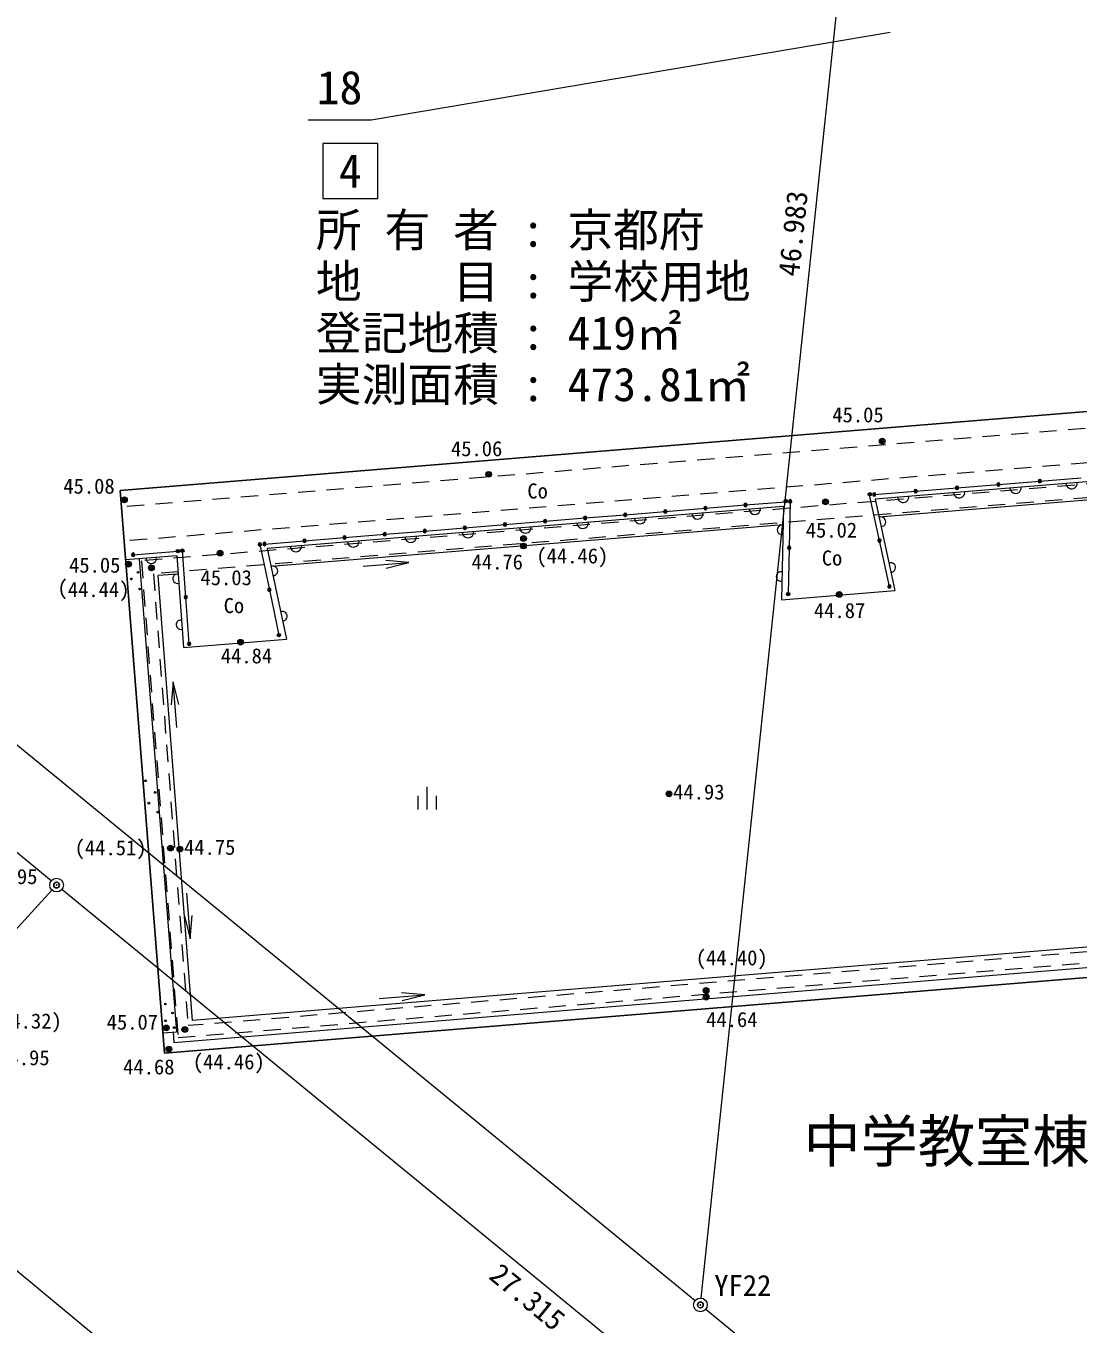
# Model space of a CAD drawing. Units: millimetres, scale not verified. Extents: x -29071210 to -28860960, y -117775216 to -117329466.
# Drawn here: x -28965522 to -28942542, y -117496275 to -117467914 of the extents above; entities that cross this region are included whole.
import ezdxf
from ezdxf.enums import TextEntityAlignment as Align

# ---------------------------------------------------------------- set-up
doc = ezdxf.new("R2010")
doc.units = ezdxf.units.MM
doc.header["$LTSCALE"] = 250
doc.header["$PDMODE"] = 32
doc.header["$PDSIZE"] = 125
doc.linetypes.add('USER4', pattern=[2.5, 1.5, -1])
for name, color, linetype, lineweight in [('S-SUV', 7, 'Continuous', 13), ('S-SUV-HTXT', 7, 'Continuous', 13), ('S-SUV-ROW', 7, 'Continuous', 15), ('S-SUV-SRVR', 3, 'Continuous', 13), ('S-SUV-STR', 1, 'Continuous', 25)]:
    doc.layers.add(name, color=color, linetype=linetype, lineweight=lineweight)
doc.layers.add('S-SUV-BMK', color=7, linetype='Continuous')
doc.styles.add('ＭＳ ゴシック', font='')
doc.styles.get('ＭＳ ゴシック').set_extended_font_data('MS Gothic')

# ---------------------------------------------------------------- blocks, each defined once
blk = doc.blocks.new('ﾌﾟﾛｯﾄﾏｰｸ-03_1')
at = {"color": 3, "linetype": 'Continuous', "lineweight": 25}
blk.add_circle((0, 0), 0.5, dxfattribs=at)
at = {"color": 3}
blk.add_point((0, 0), dxfattribs=at)
blk = doc.blocks.new('荒地')
at = {"color": 7, "linetype": 'Continuous', "lineweight": 13}
for p, q in [((-1, 0.25), (-1, -1.25)), ((0, -1.25), (0, 1.25)), ((1, 0.25), (1, -1.25))]:
    blk.add_line(p, q, dxfattribs=at)
blk = doc.blocks.new('open_arrow')
at = {"color": 0, "linetype": 'Continuous', "lineweight": -2}
blk.add_lwpolyline([(7.5, 1.25), (0, 0), (7.5, -1.25)], dxfattribs=at)
blk = doc.blocks.new('ﾌﾟﾛｯﾄﾏｰｸ-03')
at = {"color": 7, "linetype": 'Continuous', "lineweight": 15}
blk.add_circle((0, 0), 0.5, dxfattribs=at)
at = {"color": 7}
blk.add_point((0, 0), dxfattribs=at)

msp = doc.modelspace()

# ---------------------------------------------------------------- linework, layer by layer
at = {"layer": 'S-SUV', "linetype": 'USER4'}
for p, q in [((-28928681, -117475595), (-28963437.9, -117478421.8)), ((-28928615, -117476342.2), (-28963378.7, -117479169.5)), ((-28928909.5, -117476832.6), (-28963001.3, -117479601.5)), ((-28929182.1, -117477155.7), (-28962739.1, -117479881.2)), ((-28963001.3, -117479601.5), (-28962200.2, -117490012.7)), ((-28962739.1, -117479881.2), (-28961979.4, -117489753.8)), ((-28962200.2, -117490012.7), (-28927656.9, -117487179.1)), ((-28928014.7, -117486967.6), (-28961979.4, -117489753.8))]:
    msp.add_line(p, q, dxfattribs=at)
at = {"layer": 'S-SUV'}
for p, q in [((-28928578.5, -117476755.5), (-28946974.4, -117478249.7)), ((-28929277.4, -117477213.6), (-28946889.3, -117478644.1)), ((-28943376.4, -117477857.1), (-28942472.2, -117477783.7)), ((-28946993.3, -117478150.9), (-28946089.1, -117478077.4)), ((-28946089.1, -117478077.4), (-28945184.9, -117478004)), ((-28945184.9, -117478004), (-28944280.7, -117477930.5)), ((-28944280.7, -117477930.5), (-28943376.4, -117477857.1)), ((-28950680.7, -117478450.4), (-28949805, -117478379.2)), ((-28949805, -117478379.2), (-28948929.3, -117478308.1)), ((-28948829.6, -117478300), (-28948851.3, -117479313)), ((-28946877.5, -117479158.5), (-28947093, -117478159)), ((-28946974.4, -117478249.7), (-28946542.9, -117480250.8)), ((-28948975.9, -117478412.2), (-28960251, -117479328)), ((-28954183.4, -117478734.8), (-28953307.7, -117478663.7)), ((-28953307.7, -117478663.7), (-28952432, -117478592.6)), ((-28952432, -117478592.6), (-28951556.3, -117478521.5)), ((-28951556.3, -117478521.5), (-28950680.7, -117478450.4)), ((-28948975.9, -117478412.2), (-28949019.5, -117480451.9)), ((-28948984.5, -117478814.2), (-28960168.2, -117479722.6)), ((-28957686.1, -117479019.3), (-28956810.4, -117478948.2)), ((-28956810.4, -117478948.2), (-28955934.7, -117478877.1)), ((-28955934.7, -117478877.1), (-28955059, -117478806)), ((-28955059, -117478806), (-28954183.4, -117478734.8)), ((-28960412.8, -117479240.8), (-28960204.9, -117480231.4)), ((-28960313.1, -117479232.7), (-28959437.4, -117479161.6)), ((-28959437.4, -117479161.6), (-28958561.8, -117479090.5)), ((-28958561.8, -117479090.5), (-28957686.1, -117479019.3)), ((-28946662, -117480158), (-28946877.5, -117479158.5)), ((-28962226.8, -117479488.5), (-28963346.2, -117479579.4)), ((-28963181.1, -117479465.7), (-28962205.5, -117479386.4)), ((-28962226.8, -117479488.5), (-28962080, -117481495)), ((-28962031.4, -117480395.2), (-28962105.8, -117479378.3)), ((-28960251, -117479328), (-28959834.5, -117481312.6)), ((-28948851.3, -117479313), (-28948873, -117480326)), ((-28963047, -117479555.1), (-28962233.2, -117489892.8)), ((-28958155.4, -117479714.3), (-28957158.6, -117479633.4)), ((-28962197.6, -117479887.4), (-28962635.5, -117479923)), ((-28961887.4, -117489645.9), (-28962635.5, -117479923)), ((-28960204.9, -117480231.4), (-28959997, -117481222)), ((-28949019.5, -117480451.9), (-28946542.9, -117480250.8)), ((-28961957, -117481412), (-28962031.4, -117480395.2)), ((-28962080, -117481495), (-28959834.5, -117481312.6)), ((-28962229.5, -117483240.1), (-28962306.2, -117482243.1)), ((-28962012.9, -117486859.6), (-28961936.2, -117487856.6)), ((-28927978.4, -117486864.3), (-28961887.4, -117489645.9)), ((-28962292.2, -117490120.6), (-28927939.7, -117487302.6)), ((-28957808.7, -117489164.1), (-28956812, -117489082.4)), ((-28962528, -117489915.5), (-28962233.2, -117489892.8)), ((-28962309.2, -117489898.6), (-28962292.2, -117490120.6))]:
    msp.add_line(p, q, dxfattribs=at)
for centre, radius in [((-28947090, -117478145), 37.5), ((-28948926.3, -117478294.1), 37.5), ((-28948926.3, -117478294.1), 25), ((-28948926.3, -117478294.1), 12.5), ((-28947090, -117478145), 25), ((-28947090, -117478145), 12.5), ((-28962205.5, -117479386.4), 37.5), ((-28962205.5, -117479386.4), 25), ((-28962205.5, -117479386.4), 12.5), ((-28962105.8, -117479378.3), 37.5), ((-28962105.8, -117479378.3), 25), ((-28962105.8, -117479378.3), 12.5), ((-28963264.8, -117479637.2), 18.8), ((-28963219.6, -117479994), 18.8), ((-28963075.8, -117479850.2), 18.8), ((-28963038.5, -117480215.1), 18.8), ((-28948873, -117480326), 37.5), ((-28948873, -117480326), 25), ((-28948873, -117480326), 12.5), ((-28959997, -117481222), 37.5), ((-28959997, -117481222), 25), ((-28959997, -117481222), 12.5), ((-28962910.6, -117484404.2), 18.8), ((-28962697.6, -117484659.8), 18.8), ((-28962836.1, -117484894.2), 18.8), ((-28962639, -117485091.2), 18.8), ((-28962476.5, -117489283), 18.8), ((-28962319.4, -117489480.1), 18.8), ((-28962473.9, -117489647.8), 18.8), ((-28962284.8, -117489797), 18.8)]:
    msp.add_circle(centre, radius, dxfattribs=at)
for centre, radius, start, end in [((-28943376.4, -117477857.1), 37.5, 0, 180), ((-28943376.4, -117477857.1), 25, 0, 180), ((-28946993.3, -117478150.9), 37.5, 0, 180), ((-28946089.1, -117478077.4), 37.5, 0, 180), ((-28946089.1, -117478077.4), 37.5, 180, 0), ((-28946089.1, -117478077.4), 25, 0, 180), ((-28946089.1, -117478077.4), 25, 180, 0), ((-28946089.1, -117478077.4), 12.5, 0, 180), ((-28946089.1, -117478077.4), 12.5, 180, 0), ((-28945134.6, -117478102.2), 123.1, 183.73925, 5.54764), ((-28945184.9, -117478004), 37.5, 0, 180), ((-28945184.9, -117478004), 37.5, 180, 0), ((-28945184.9, -117478004), 25, 0, 180), ((-28945184.9, -117478004), 25, 180, 0), ((-28945184.9, -117478004), 12.5, 0, 180), ((-28945184.9, -117478004), 12.5, 180, 0), ((-28944280.7, -117477930.5), 37.5, 0, 180), ((-28944280.7, -117477930.5), 37.5, 180, 0), ((-28944280.7, -117477930.5), 25, 0, 180), ((-28944280.7, -117477930.5), 25, 180, 0), ((-28944280.7, -117477930.5), 12.5, 0, 180), ((-28944280.7, -117477930.5), 12.5, 180, 0), ((-28943908.2, -117478002.6), 123.1, 183.73925, 5.54764), ((-28943376.4, -117477857.1), 37.5, 180, 0), ((-28943376.4, -117477857.1), 25, 180, 0), ((-28943376.4, -117477857.1), 12.5, 0, 180), ((-28943376.4, -117477857.1), 12.5, 180, 0), ((-28942681.8, -117477903), 123.1, 183.73925, 5.54764), ((-28949805, -117478379.2), 37.5, 0, 180), ((-28949805, -117478379.2), 37.5, 180, 0), ((-28949805, -117478379.2), 25, 0, 180), ((-28949805, -117478379.2), 25, 180, 0), ((-28949805, -117478379.2), 12.5, 0, 180), ((-28949805, -117478379.2), 12.5, 180, 0), ((-28948829.6, -117478300), 37.5, 0, 180), ((-28948829.6, -117478300), 37.5, 180, 0), ((-28948829.6, -117478300), 25, 0, 180), ((-28948829.6, -117478300), 25, 180, 0), ((-28948829.6, -117478300), 12.5, 0, 180), ((-28948829.6, -117478300), 12.5, 180, 0), ((-28946993.3, -117478150.9), 37.5, 180, 0), ((-28946993.3, -117478150.9), 25, 0, 180), ((-28946993.3, -117478150.9), 25, 180, 0), ((-28946993.3, -117478150.9), 12.5, 0, 180), ((-28946993.3, -117478150.9), 12.5, 180, 0), ((-28946361, -117478201.8), 123.1, 183.73925, 5.54764), ((-28953307.7, -117478663.7), 37.5, 0, 180), ((-28953307.7, -117478663.7), 37.5, 180, 0), ((-28953307.7, -117478663.7), 25, 0, 180), ((-28953307.7, -117478663.7), 25, 180, 0), ((-28953307.7, -117478663.7), 12.5, 0, 180), ((-28953307.7, -117478663.7), 12.5, 180, 0), ((-28952432, -117478592.6), 37.5, 0, 180), ((-28952432, -117478592.6), 37.5, 180, 0), ((-28952432, -117478592.6), 25, 0, 180), ((-28952432, -117478592.6), 25, 180, 0), ((-28952432, -117478592.6), 12.5, 0, 180), ((-28952432, -117478592.6), 12.5, 180, 0), ((-28952107.9, -117478665.9), 125.7, 184.95962, 4.32727), ((-28951556.3, -117478521.5), 37.5, 0, 180), ((-28951556.3, -117478521.5), 37.5, 180, 0), ((-28951556.3, -117478521.5), 25, 0, 180), ((-28951556.3, -117478521.5), 25, 180, 0), ((-28951556.3, -117478521.5), 12.5, 0, 180), ((-28951556.3, -117478521.5), 12.5, 180, 0), ((-28950855.1, -117478564.2), 125.7, 184.95962, 4.32727), ((-28950680.7, -117478450.4), 37.5, 0, 180), ((-28950680.7, -117478450.4), 37.5, 180, 0), ((-28950680.7, -117478450.4), 25, 0, 180), ((-28950680.7, -117478450.4), 25, 180, 0), ((-28950680.7, -117478450.4), 12.5, 0, 180), ((-28950680.7, -117478450.4), 12.5, 180, 0), ((-28949602.3, -117478462.4), 125.7, 184.95962, 4.32727), ((-28946846.4, -117478745.6), 104.4, 270.79081, 113.54263), ((-28956810.4, -117478948.2), 37.5, 0, 180), ((-28956810.4, -117478948.2), 37.5, 180, 0), ((-28956810.4, -117478948.2), 25, 0, 180), ((-28956810.4, -117478948.2), 25, 180, 0), ((-28956810.4, -117478948.2), 12.5, 0, 180), ((-28956810.4, -117478948.2), 12.5, 180, 0), ((-28955866.3, -117478971.2), 125.7, 184.95962, 4.32727), ((-28955934.7, -117478877.1), 37.5, 0, 180), ((-28955934.7, -117478877.1), 37.5, 180, 0), ((-28955934.7, -117478877.1), 25, 0, 180), ((-28955934.7, -117478877.1), 25, 180, 0), ((-28955934.7, -117478877.1), 12.5, 0, 180), ((-28955934.7, -117478877.1), 12.5, 180, 0), ((-28955059, -117478806), 37.5, 0, 180), ((-28955059, -117478806), 37.5, 180, 0), ((-28955059, -117478806), 25, 0, 180), ((-28955059, -117478806), 25, 180, 0), ((-28955059, -117478806), 12.5, 0, 180), ((-28955059, -117478806), 12.5, 180, 0), ((-28954613.5, -117478869.4), 125.7, 184.95962, 4.32727), ((-28954183.4, -117478734.8), 37.5, 0, 180), ((-28954183.4, -117478734.8), 37.5, 180, 0), ((-28954183.4, -117478734.8), 25, 0, 180), ((-28954183.4, -117478734.8), 25, 180, 0), ((-28954183.4, -117478734.8), 12.5, 0, 180), ((-28954183.4, -117478734.8), 12.5, 180, 0), ((-28953360.7, -117478767.7), 125.7, 184.95962, 4.32727), ((-28949007.7, -117478921.7), 104.1, 77.20785, 280.3403), ((-28960412.8, -117479240.8), 37.5, 0, 180), ((-28960412.8, -117479240.8), 37.5, 180, 0), ((-28960412.8, -117479240.8), 25, 0, 180), ((-28960412.8, -117479240.8), 25, 180, 0), ((-28960412.8, -117479240.8), 12.5, 0, 180), ((-28960412.8, -117479240.8), 12.5, 180, 0), ((-28960313.1, -117479232.7), 37.5, 0, 180), ((-28960313.1, -117479232.7), 37.5, 180, 0), ((-28960313.1, -117479232.7), 25, 0, 180), ((-28960313.1, -117479232.7), 25, 180, 0), ((-28960313.1, -117479232.7), 12.5, 0, 180), ((-28960313.1, -117479232.7), 12.5, 180, 0), ((-28959437.4, -117479161.6), 37.5, 0, 180), ((-28959437.4, -117479161.6), 37.5, 180, 0), ((-28959437.4, -117479161.6), 25, 0, 180), ((-28959437.4, -117479161.6), 25, 180, 0), ((-28959437.4, -117479161.6), 12.5, 0, 180), ((-28959437.4, -117479161.6), 12.5, 180, 0), ((-28958561.8, -117479090.5), 37.5, 0, 180), ((-28958561.8, -117479090.5), 37.5, 180, 0), ((-28958561.8, -117479090.5), 25, 0, 180), ((-28958561.8, -117479090.5), 25, 180, 0), ((-28958561.8, -117479090.5), 12.5, 0, 180), ((-28958561.8, -117479090.5), 12.5, 180, 0), ((-28958371.9, -117479174.7), 125.7, 184.95962, 4.32727), ((-28957686.1, -117479019.3), 37.5, 0, 180), ((-28957686.1, -117479019.3), 37.5, 180, 0), ((-28957686.1, -117479019.3), 25, 0, 180), ((-28957686.1, -117479019.3), 25, 180, 0), ((-28957686.1, -117479019.3), 12.5, 0, 180), ((-28957686.1, -117479019.3), 12.5, 180, 0), ((-28957119.1, -117479072.9), 125.7, 184.95962, 4.32727), ((-28946877.5, -117479158.5), 37.5, 0, 180), ((-28946877.5, -117479158.5), 37.5, 180, 0), ((-28946877.5, -117479158.5), 25, 0, 180), ((-28946877.5, -117479158.5), 25, 180, 0), ((-28946877.5, -117479158.5), 12.5, 0, 180), ((-28946877.5, -117479158.5), 12.5, 180, 0), ((-28963181.1, -117479465.7), 37.5, 0, 180), ((-28963181.1, -117479465.7), 37.5, 180, 0), ((-28963181.1, -117479465.7), 25, 0, 180), ((-28963181.1, -117479465.7), 25, 180, 0), ((-28963181.1, -117479465.7), 12.5, 0, 180), ((-28963181.1, -117479465.7), 12.5, 180, 0), ((-28962785.6, -117479545.9), 113, 178.52197, 10.76493), ((-28959624.7, -117479276.4), 125.7, 184.95962, 4.32727), ((-28948851.3, -117479313), 37.5, 0, 180), ((-28948851.3, -117479313), 37.5, 180, 0), ((-28948851.3, -117479313), 25, 0, 180), ((-28948851.3, -117479313), 25, 180, 0), ((-28948851.3, -117479313), 12.5, 0, 180), ((-28948851.3, -117479313), 12.5, 180, 0), ((-28960126, -117479819.8), 103.6, 269.94598, 113.7584), ((-28946630.7, -117479746.2), 104.4, 270.79081, 113.54263), ((-28962212.1, -117479991.7), 103, 81.83596, 286.53388), ((-28949029.5, -117479941.6), 104.1, 77.20785, 280.3403), ((-28962031.4, -117480395.2), 37.5, 0, 180), ((-28962031.4, -117480395.2), 25, 0, 180), ((-28962031.4, -117480395.2), 12.5, 0, 180), ((-28960204.9, -117480231.4), 37.5, 0, 180), ((-28960204.9, -117480231.4), 37.5, 180, 0), ((-28960204.9, -117480231.4), 25, 0, 180), ((-28960204.9, -117480231.4), 25, 180, 0), ((-28960204.9, -117480231.4), 12.5, 0, 180), ((-28960204.9, -117480231.4), 12.5, 180, 0), ((-28946662, -117480158), 37.5, 0, 180), ((-28946662, -117480158), 37.5, 180, 0), ((-28946662, -117480158), 25, 0, 180), ((-28946662, -117480158), 25, 180, 0), ((-28946662, -117480158), 12.5, 0, 180), ((-28946662, -117480158), 12.5, 180, 0), ((-28962031.4, -117480395.2), 37.5, 180, 0), ((-28962031.4, -117480395.2), 25, 180, 0), ((-28962031.4, -117480395.2), 12.5, 180, 0), ((-28962138.7, -117480995), 103, 81.83596, 286.53388), ((-28959917.7, -117480812.1), 103.6, 269.94598, 113.7584), ((-28961957, -117481412), 37.5, 0, 180), ((-28961957, -117481412), 37.5, 180, 0), ((-28961957, -117481412), 25, 0, 180), ((-28961957, -117481412), 25, 180, 0), ((-28961957, -117481412), 12.5, 0, 180), ((-28961957, -117481412), 12.5, 180, 0)]:
    msp.add_arc(centre, radius, start, end, dxfattribs=at)
at = {"layer": 'S-SUV-HTXT', "lineweight": 15}
msp.add_lwpolyline([(-28946647.4, -117468056.1), (-28957983.3, -117469969.2), (-28959358.3, -117469969.2)], dxfattribs=at)
msp.add_lwpolyline([(-28957838.6, -117470481.5), (-28959038.6, -117470481.5), (-28959038.6, -117471681.5), (-28957838.6, -117471681.5)], close=True, dxfattribs=at)
at = {"layer": 'S-SUV-ROW'}
for p, q in [((-28950773.9, -117495708.1), (-28945890, -117449279.8)), ((-29002810, -117453218.1), (-28950905.6, -117495762.2)), ((-28964968.8, -117486589.9), (-29003589.7, -117454933.6)), ((-28969516.6, -117491779.9), (-28964954.1, -117486795.7)), ((-28943843.4, -117503905.8), (-28964736.8, -117486780.1)), ((-28963033.3, -117497343.1), (-28969502.3, -117491986.2)), ((-28950673.5, -117495952.4), (-28942659, -117502521.6))]:
    msp.add_line(p, q, dxfattribs=at)
at = {"layer": 'S-SUV-STR'}
for p, q in [((-28917218, -117474278), (-28963466, -117478066.2)), ((-28962493, -117490358), (-28963466, -117478066.2)), ((-28962493, -117490358), (-28916204, -117486561))]:
    msp.add_line(p, q, dxfattribs=at)

# ---------------------------------------------------------------- block references
at = {"layer": 'S-SUV', "xscale": 66.7, "yscale": 66.7}
for p, rotation in [((-28957158.6, -117479633.4), 184.6), ((-28962306.2, -117482243.1), 274.4), ((-28961936.2, -117487856.6), 94.4), ((-28956812, -117489082.4), 184.7)]:
    msp.add_blockref('open_arrow', p, dxfattribs=dict(at, rotation=rotation))
at = {"layer": 'S-SUV', "xscale": 200, "yscale": 200}
msp.add_blockref('荒地', (-28956760.8, -117484784.3), dxfattribs=at)
at = {"layer": 'S-SUV-BMK', "xscale": 300, "yscale": 300}
for p in [(-28964852.8, -117486685), (-28950789.6, -117495857.3)]:
    msp.add_blockref('ﾌﾟﾛｯﾄﾏｰｸ-03', p, dxfattribs=at)
at = {"layer": 'S-SUV-SRVR', "xscale": 75, "yscale": 75}
for p in [(-28946818, -117476983), (-28955415, -117477710), (-28963371, -117478267), (-28948057, -117478310), (-28954656, -117479276), (-28954653.3, -117479109.2), (-28961282, -117479430), (-28963282.1, -117479672.5), (-28962781.1, -117479753.7), (-28947757, -117480334), (-28960834.7, -117481379.5), (-28951476, -117484693), (-28962365.7, -117485876.2), (-28962160, -117485901), (-28950666.6, -117488986.7), (-28950665, -117489135.3), (-28962455.2, -117489804.3), (-28962051.4, -117489838.9), (-28962399.3, -117490270.3)]:
    msp.add_blockref('ﾌﾟﾛｯﾄﾏｰｸ-03_1', p, dxfattribs=at)

# ---------------------------------------------------------------- texts
at = {"layer": 'S-SUV-BMK', "style": 'ＭＳ ゴシック'}
msp.add_text('YF22', height=458.2, dxfattribs=at).set_placement((-28950487.1, -117495201), align=Align.TOP_LEFT)
at = {"layer": 'S-SUV-HTXT', "style": 'ＭＳ ゴシック'}
for s, p in [('18', (-28959170.8, -117469844.2)), ('所 有 者 : 京都府', (-28959188.6, -117472956.5)), ('地\u3000\u3000目 : 学校用地', (-28959188.6, -117474081.5)), ('登記地積 : 419㎡', (-28959188.6, -117475206.5)), ('実測面積 : 473.81㎡', (-28959188.6, -117476331.5))]:
    msp.add_text(s, height=733.1, dxfattribs=at).set_placement(p, align=Align.BOTTOM_LEFT)
for s, height, p in [('4', 733.1, (-28958438.6, -117471081.5)), ('Co', 329.9, (-28954346, -117478072.6)), ('Co', 329.9, (-28947914, -117479538)), ('Co', 329.9, (-28960979.9, -117480577.3)), ('中学教室棟', 916.4, (-28945415.7, -117492279.9))]:
    msp.add_text(s, height=height, dxfattribs=at).set_placement(p, align=Align.MIDDLE_CENTER)
for s, rotation, p in [('46.983', 83.995, (-28948767, -117472448.2)), ('27.315', 320.66, (-28954567.4, -117495681.3))]:
    msp.add_text(s, height=458.2, rotation=rotation, dxfattribs=at).set_placement(p, align=Align.MIDDLE_CENTER)
at = {"layer": 'S-SUV-SRVR', "style": 'ＭＳ ゴシック'}
for s, p in [('45.05', (-28947908.6, -117476672.5)), ('45.06', (-28956238.9, -117477412.8)), ('45.08', (-28964705.6, -117478231.1)), ('45.02', (-28948489.2, -117479191.8)), ('45.05', (-28964580.4, -117479956.8)), ('44.76', (-28955789, -117479888)), ('45.03', (-28961709.6, -117480231.1)), ('(', (-28964834.4, -117480451.4)), ('44.87', (-28948310.8, -117480949.4)), ('44.84', (-28961266.2, -117481938.8)), ('44.93', (-28951385.1, -117484913.2)), ('44.75', (-28962069.1, -117486121.2)), ('44.95', (-28966392.2, -117486761)), ('44.64', (-28950664.9, -117489885.4)), ('45.07', (-28963758.8, -117489940.8)), ('44.95', (-28966126.4, -117490719.3)), ('44.68', (-28963399.3, -117490919.5))]:
    msp.add_text(s, height=329.9, dxfattribs=at).set_placement(p, align=Align.BOTTOM_LEFT)
for s, p in [('(44.46)', (-28953588.2, -117479754.9)), ('(44.51)', (-28963672.7, -117486131.8)), ('(44.40)', (-28950105.2, -117488536.3)), ('(44.32)', (-28965524.8, -117489917.5)), ('(44.46)', (-28961091.3, -117490808.6))]:
    msp.add_text(s, height=329.9, dxfattribs=at).set_placement(p, align=Align.BOTTOM_CENTER)
for s, p in [('44.44', (-28964046.9, -117480226.4)), (')', (-28963371.9, -117480226.4))]:
    msp.add_text(s, height=329.9, dxfattribs=at).set_placement(p, align=Align.MIDDLE_CENTER)

doc.saveas('drawing.dxf')
